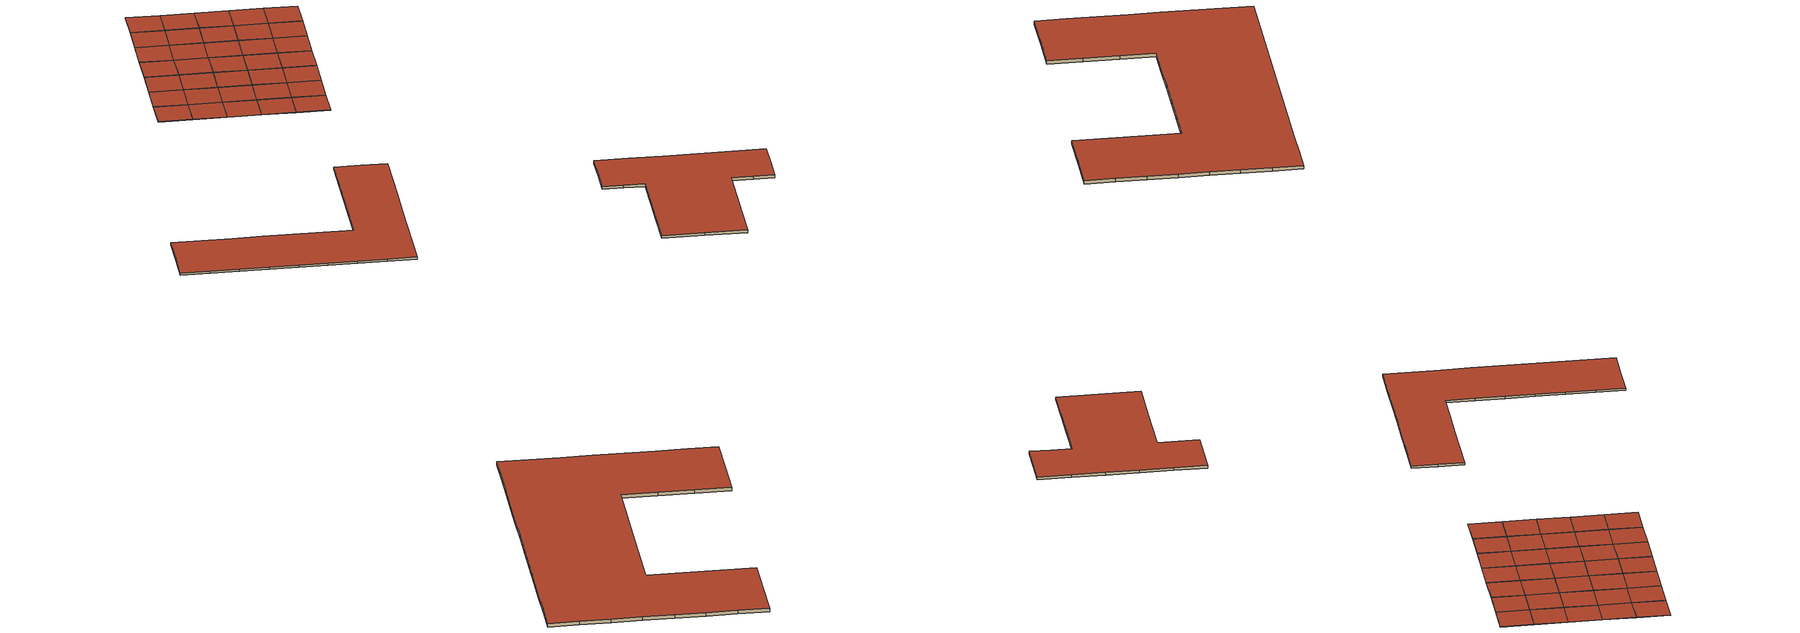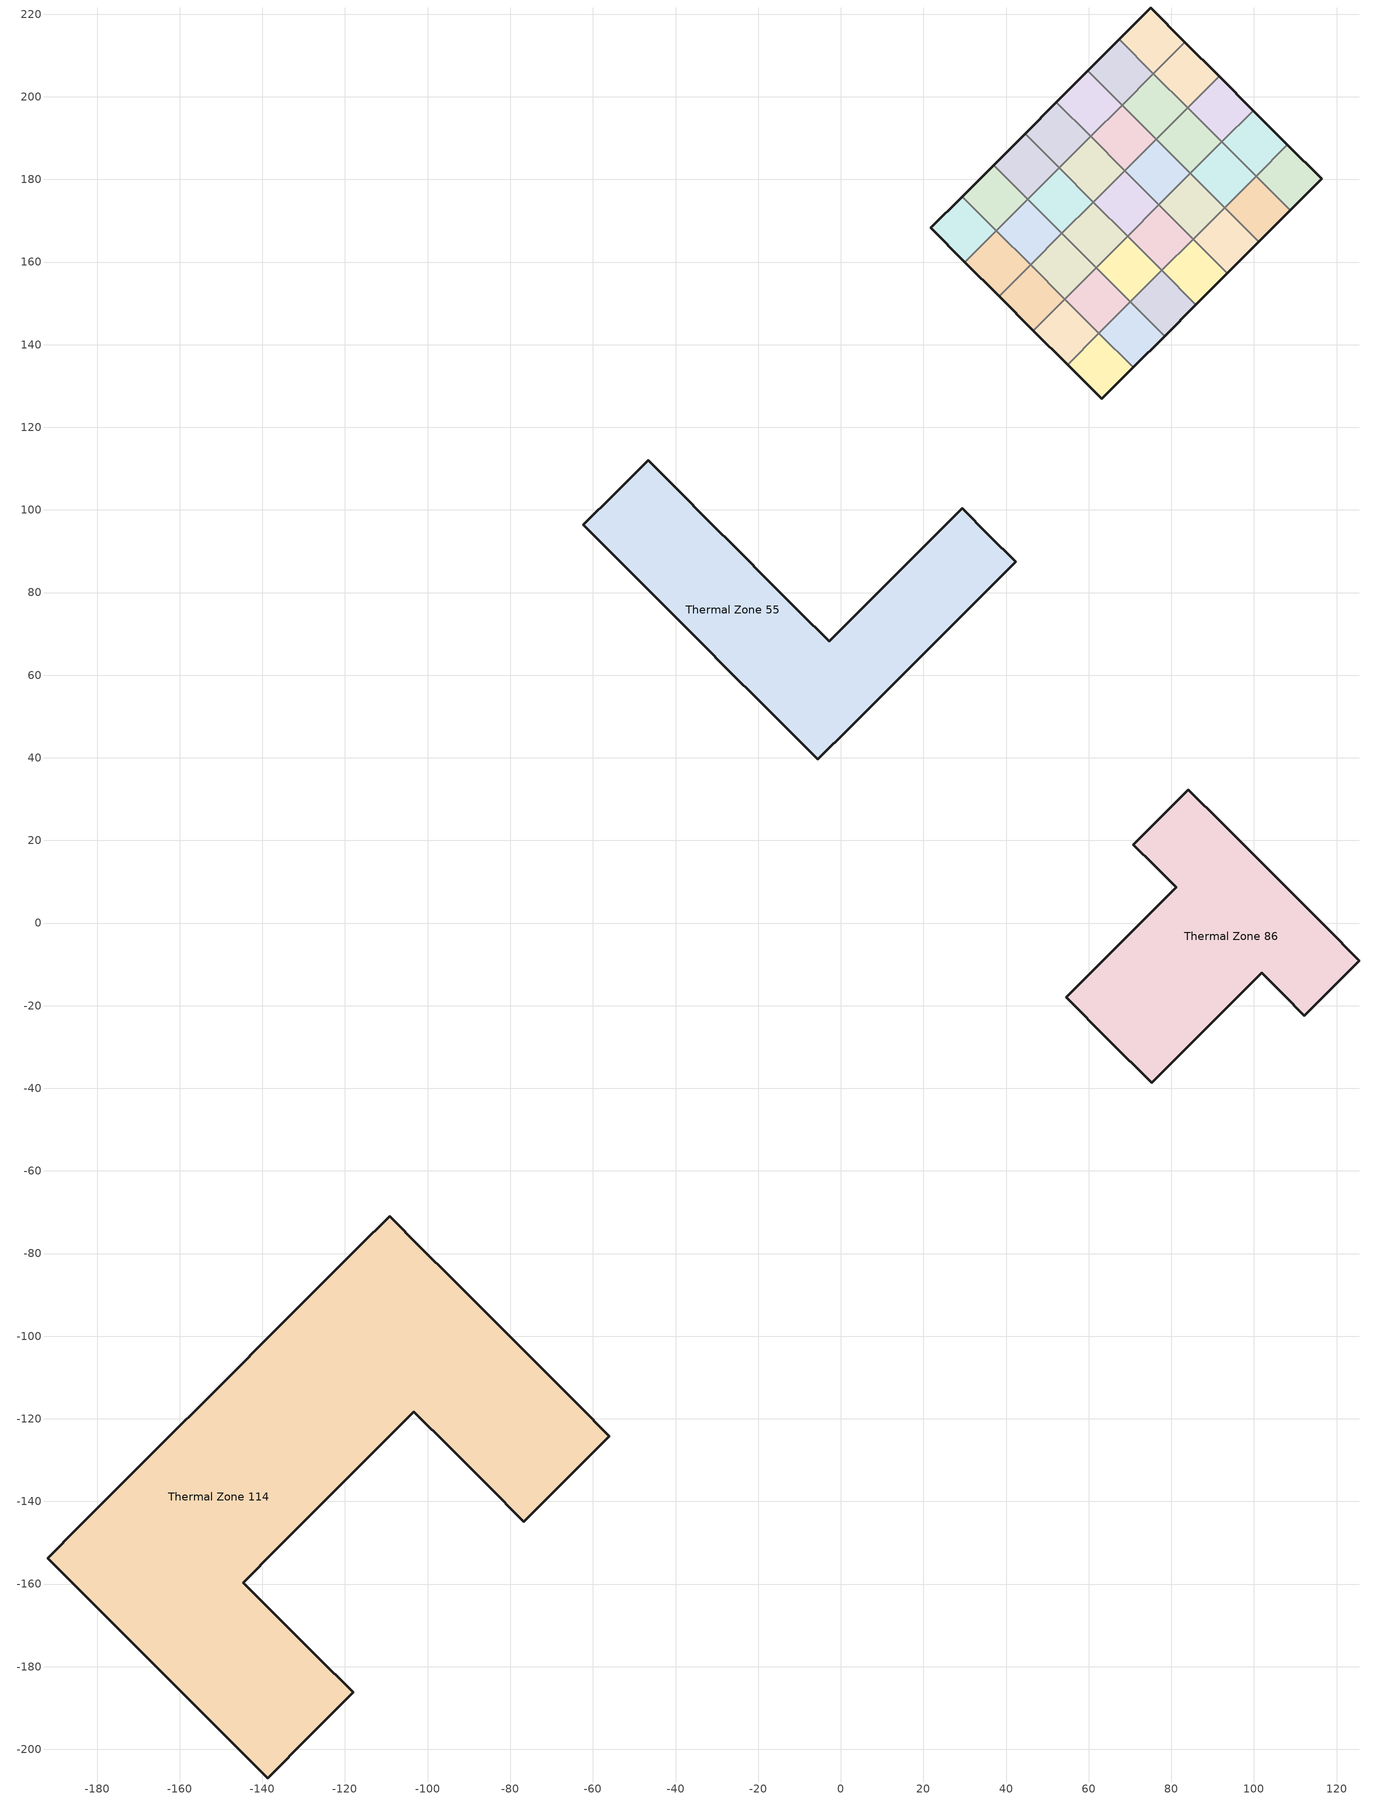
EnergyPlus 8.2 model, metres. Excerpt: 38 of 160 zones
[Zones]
Thermal Zone 10
 floor ground (ASHRAE 90.1-2004 ExtWall Mass ClimateZone 6): 99.84,196.66 108.12,188.38 100.52,180.78 92.24,189.05 z9.89
 wall outside (ASHRAE 90.1-2004 ExtWall Mass ClimateZone 6): 108.12,188.38 99.84,196.66 z9.89:9.99
 wall to Thermal Zone 24 (ASHRAE 90.1-2004 ExtWall Mass ClimateZone 6): 100.52,180.78 108.12,188.38 z9.89:9.99
 wall to Thermal Zone 19 (ASHRAE 90.1-2004 ExtWall Mass ClimateZone 6): 92.24,189.05 100.52,180.78 z9.89:9.99
 wall to Thermal Zone 17 (ASHRAE 90.1-2004 ExtWall Mass ClimateZone 6 Reversed): 99.84,196.66 92.24,189.05 z9.89:9.99
 roof outside (ASHRAE 90.1-2004 ExtWall Mass ClimateZone 6): 92.24,189.05 100.52,180.78 108.12,188.38 99.84,196.66 z9.99
Thermal Zone 11
 floor ground (ASHRAE 90.1-2004 ExtWall Mass ClimateZone 6): 84.63,181.45 92.91,173.17 85.3,165.57 77.03,173.84 z9.89
 wall to Thermal Zone 19 (ASHRAE 90.1-2004 ExtWall Mass ClimateZone 6 Reversed): 92.91,173.17 84.63,181.45 z9.89:9.99
 wall to Thermal Zone 23 (ASHRAE 90.1-2004 ExtWall Mass ClimateZone 6): 85.3,165.57 92.91,173.17 z9.89:9.99
 wall to Thermal Zone 16 (ASHRAE 90.1-2004 ExtWall Mass ClimateZone 6): 77.03,173.84 85.3,165.57 z9.89:9.99
 wall to Thermal Zone 25 (ASHRAE 90.1-2004 ExtWall Mass ClimateZone 6 Reversed): 84.63,181.45 77.03,173.84 z9.89:9.99
 roof outside (ASHRAE 90.1-2004 ExtWall Mass ClimateZone 6): 77.03,173.84 85.3,165.57 92.91,173.17 84.63,181.45 z9.99
Thermal Zone 114
 floor to Thermal Zone 113 (ASHRAE 90.1-2004 ExtWall Mass ClimateZone 6 Reversed): -55.99,-124.17 -66.33,-134.51 -76.68,-144.86 -85.55,-135.98 -94.43,-127.11 -103.3,-118.24 -111.58,-126.51 -119.85,-134.79 -128.13,-143.06 -136.41,-151.34 -144.68,-159.62 -135.81,-168.49 -126.93,-177.36 -118.06,-186.24 -128.41,-196.59 -138.76,-206.93 -146.36,-199.33 -153.96,-191.73 -161.57,-184.12 -169.17,-176.52 -176.78,-168.91 -184.38,-161.31 -191.99,-153.7 -184.46,-146.18 -176.94,-138.66 -169.41,-131.13 -161.89,-123.61 -154.37,-116.08 -146.84,-108.56 -139.32,-101.03 -131.79,-93.51 -124.27,-85.99 -116.74,-78.46 -109.22,-70.94 -101.62,-78.54 -94.01,-86.15 -86.41,-93.75 -78.8,-101.35 -71.2,-108.96 -63.59,-116.56 z10.76
 wall outside (ASHRAE 90.1-2004 ExtWall Mass ClimateZone 6): -66.33,-134.51 -55.99,-124.17 -63.59,-116.56 -71.2,-108.96 -78.8,-101.35 -86.41,-93.75 -94.01,-86.15 -101.62,-78.54 -109.22,-70.94 -116.74,-78.46 -124.27,-85.99 -131.79,-93.51 -139.32,-101.03 -146.84,-108.56 -154.37,-116.08 -161.89,-123.61 -169.41,-131.13 -176.94,-138.66 -184.46,-146.18 -191.99,-153.7 -184.38,-161.31 -176.78,-168.91 -169.17,-176.52 -161.57,-184.12 -153.96,-191.73 -146.36,-199.33 -138.76,-206.93 -128.41,-196.59 -118.06,-186.24 -126.93,-177.36 -135.81,-168.49 -144.68,-159.62 -136.41,-151.34 -128.13,-143.06 -119.85,-134.79 -111.58,-126.51 -103.3,-118.24 -94.43,-127.11 -85.55,-135.98 -76.68,-144.86 -66.33,-134.51 z10.76:12.08
 roof outside (ASHRAE 90.1-2004 ExtWall Mass ClimateZone 6): -63.59,-116.56 -71.2,-108.96 -78.8,-101.35 -86.41,-93.75 -94.01,-86.15 -101.62,-78.54 -109.22,-70.94 -116.74,-78.46 -124.27,-85.99 -131.79,-93.51 -139.32,-101.03 -146.84,-108.56 -154.37,-116.08 -161.89,-123.61 -169.41,-131.13 -176.94,-138.66 -184.46,-146.18 -191.99,-153.7 -184.38,-161.31 -176.78,-168.91 -169.17,-176.52 -161.57,-184.12 -153.96,-191.73 -146.36,-199.33 -138.76,-206.93 -128.41,-196.59 -118.06,-186.24 -126.93,-177.36 -135.81,-168.49 -144.68,-159.62 -136.41,-151.34 -128.13,-143.06 -119.85,-134.79 -111.58,-126.51 -103.3,-118.24 -94.43,-127.11 -85.55,-135.98 -76.68,-144.86 -66.33,-134.51 -55.99,-124.17 z12.08
Thermal Zone 12
 floor ground (ASHRAE 90.1-2004 ExtWall Mass ClimateZone 6): 67.41,213.88 75.69,205.61 68.08,198 59.81,206.28 z9.89
 wall outside (ASHRAE 90.1-2004 ExtWall Mass ClimateZone 6): 67.41,213.88 59.81,206.28 z9.89:9.99
 wall to Thermal Zone 13 (ASHRAE 90.1-2004 ExtWall Mass ClimateZone 6 Reversed): 75.69,205.61 67.41,213.88 z9.89:9.99
 wall to Thermal Zone 44 (ASHRAE 90.1-2004 ExtWall Mass ClimateZone 6): 68.08,198 75.69,205.61 z9.89:9.99
 wall to Thermal Zone 37 (ASHRAE 90.1-2004 ExtWall Mass ClimateZone 6): 59.81,206.28 68.08,198 z9.89:9.99
 roof outside (ASHRAE 90.1-2004 ExtWall Mass ClimateZone 6): 59.81,206.28 68.08,198 75.69,205.61 67.41,213.88 z9.99
Thermal Zone 13
 floor ground (ASHRAE 90.1-2004 ExtWall Mass ClimateZone 6): 75.02,221.49 83.29,213.21 75.69,205.61 67.41,213.88 z9.89
 wall outside (ASHRAE 90.1-2004 ExtWall Mass ClimateZone 6): 83.29,213.21 75.02,221.49 67.41,213.88 z9.89:9.99
 wall to Thermal Zone 43 (ASHRAE 90.1-2004 ExtWall Mass ClimateZone 6): 75.69,205.61 83.29,213.21 z9.89:9.99
 roof outside (ASHRAE 90.1-2004 ExtWall Mass ClimateZone 6): 67.41,213.88 75.69,205.61 83.29,213.21 75.02,221.49 z9.99
Thermal Zone 14
 floor ground (ASHRAE 90.1-2004 ExtWall Mass ClimateZone 6): 36.99,183.46 45.27,175.18 37.66,167.58 29.38,175.85 z9.89
 wall outside (ASHRAE 90.1-2004 ExtWall Mass ClimateZone 6): 36.99,183.46 29.38,175.85 z9.89:9.99
 wall to Thermal Zone 22 (ASHRAE 90.1-2004 ExtWall Mass ClimateZone 6 Reversed): 45.27,175.18 36.99,183.46 z9.89:9.99
 wall to Thermal Zone 35 (ASHRAE 90.1-2004 ExtWall Mass ClimateZone 6): 37.66,167.58 45.27,175.18 z9.89:9.99
 wall to Thermal Zone 29 (ASHRAE 90.1-2004 ExtWall Mass ClimateZone 6): 29.38,175.85 37.66,167.58 z9.89:9.99
 roof outside (ASHRAE 90.1-2004 ExtWall Mass ClimateZone 6): 29.38,175.85 37.66,167.58 45.27,175.18 36.99,183.46 z9.99
Thermal Zone 15
 floor ground (ASHRAE 90.1-2004 ExtWall Mass ClimateZone 6): 70.09,150.36 78.37,142.08 70.76,134.47 62.49,142.75 z9.89
 wall outside (ASHRAE 90.1-2004 ExtWall Mass ClimateZone 6): 70.76,134.47 78.37,142.08 z9.89:9.99
 wall to Thermal Zone 42 (ASHRAE 90.1-2004 ExtWall Mass ClimateZone 6 Reversed): 78.37,142.08 70.09,150.36 z9.89:9.99
 wall to Thermal Zone 38 (ASHRAE 90.1-2004 ExtWall Mass ClimateZone 6): 62.49,142.75 70.76,134.47 z9.89:9.99
 wall to Thermal Zone 26 (ASHRAE 90.1-2004 ExtWall Mass ClimateZone 6 Reversed): 70.09,150.36 62.49,142.75 z9.89:9.99
 roof outside (ASHRAE 90.1-2004 ExtWall Mass ClimateZone 6): 62.49,142.75 70.76,134.47 78.37,142.08 70.09,150.36 z9.99
Thermal Zone 16
 floor ground (ASHRAE 90.1-2004 ExtWall Mass ClimateZone 6): 77.03,173.84 85.3,165.57 77.7,157.96 69.42,166.24 z9.89
 wall to Thermal Zone 28 (ASHRAE 90.1-2004 ExtWall Mass ClimateZone 6): 77.7,157.96 85.3,165.57 z9.89:9.99
 wall to Thermal Zone 18 (ASHRAE 90.1-2004 ExtWall Mass ClimateZone 6): 69.42,166.24 77.7,157.96 z9.89:9.99
 wall to Thermal Zone 27 (ASHRAE 90.1-2004 ExtWall Mass ClimateZone 6 Reversed): 77.03,173.84 69.42,166.24 z9.89:9.99
 roof outside (ASHRAE 90.1-2004 ExtWall Mass ClimateZone 6): 69.42,166.24 77.7,157.96 85.3,165.57 77.03,173.84 z9.99
Thermal Zone 17
 floor ground (ASHRAE 90.1-2004 ExtWall Mass ClimateZone 6): 91.57,204.94 99.84,196.66 92.24,189.05 83.96,197.33 z9.89
 wall outside (ASHRAE 90.1-2004 ExtWall Mass ClimateZone 6): 99.84,196.66 91.57,204.94 z9.89:9.99
 wall to Thermal Zone 34 (ASHRAE 90.1-2004 ExtWall Mass ClimateZone 6): 83.96,197.33 92.24,189.05 z9.89:9.99
 wall to Thermal Zone 43 (ASHRAE 90.1-2004 ExtWall Mass ClimateZone 6 Reversed): 91.57,204.94 83.96,197.33 z9.89:9.99
 roof outside (ASHRAE 90.1-2004 ExtWall Mass ClimateZone 6): 83.96,197.33 92.24,189.05 99.84,196.66 91.57,204.94 z9.99
Thermal Zone 18
 floor ground (ASHRAE 90.1-2004 ExtWall Mass ClimateZone 6): 69.42,166.24 77.7,157.96 70.09,150.36 61.82,158.63 z9.89
 wall to Thermal Zone 42 (ASHRAE 90.1-2004 ExtWall Mass ClimateZone 6): 70.09,150.36 77.7,157.96 z9.89:9.99
 wall to Thermal Zone 26 (ASHRAE 90.1-2004 ExtWall Mass ClimateZone 6): 61.82,158.63 70.09,150.36 z9.89:9.99
 wall to Thermal Zone 30 (ASHRAE 90.1-2004 ExtWall Mass ClimateZone 6 Reversed): 69.42,166.24 61.82,158.63 z9.89:9.99
 roof outside (ASHRAE 90.1-2004 ExtWall Mass ClimateZone 6): 61.82,158.63 70.09,150.36 77.7,157.96 69.42,166.24 z9.99
Thermal Zone 19
 floor ground (ASHRAE 90.1-2004 ExtWall Mass ClimateZone 6): 92.24,189.05 100.52,180.78 92.91,173.17 84.63,181.45 z9.89
 wall to Thermal Zone 31 (ASHRAE 90.1-2004 ExtWall Mass ClimateZone 6): 92.91,173.17 100.52,180.78 z9.89:9.99
 wall to Thermal Zone 34 (ASHRAE 90.1-2004 ExtWall Mass ClimateZone 6 Reversed): 92.24,189.05 84.63,181.45 z9.89:9.99
 roof outside (ASHRAE 90.1-2004 ExtWall Mass ClimateZone 6): 84.63,181.45 92.91,173.17 100.52,180.78 92.24,189.05 z9.99
Thermal Zone 20
 floor ground (ASHRAE 90.1-2004 ExtWall Mass ClimateZone 6): 60.48,190.39 68.75,182.12 61.15,174.51 52.87,182.79 z9.89
 wall to Thermal Zone 36 (ASHRAE 90.1-2004 ExtWall Mass ClimateZone 6 Reversed): 68.75,182.12 60.48,190.39 z9.89:9.99
 wall to Thermal Zone 27 (ASHRAE 90.1-2004 ExtWall Mass ClimateZone 6): 61.15,174.51 68.75,182.12 z9.89:9.99
 wall to Thermal Zone 39 (ASHRAE 90.1-2004 ExtWall Mass ClimateZone 6): 52.87,182.79 61.15,174.51 z9.89:9.99
 wall to Thermal Zone 32 (ASHRAE 90.1-2004 ExtWall Mass ClimateZone 6 Reversed): 60.48,190.39 52.87,182.79 z9.89:9.99
 roof outside (ASHRAE 90.1-2004 ExtWall Mass ClimateZone 6): 52.87,182.79 61.15,174.51 68.75,182.12 60.48,190.39 z9.99
Thermal Zone 21
 floor ground (ASHRAE 90.1-2004 ExtWall Mass ClimateZone 6): 45.94,159.3 54.21,151.03 46.61,143.42 38.33,151.7 z9.89
 wall outside (ASHRAE 90.1-2004 ExtWall Mass ClimateZone 6): 38.33,151.7 46.61,143.42 z9.89:9.99
 wall to Thermal Zone 40 (ASHRAE 90.1-2004 ExtWall Mass ClimateZone 6 Reversed): 54.21,151.03 45.94,159.3 z9.89:9.99
 wall to Thermal Zone 33 (ASHRAE 90.1-2004 ExtWall Mass ClimateZone 6): 46.61,143.42 54.21,151.03 z9.89:9.99
 wall to Thermal Zone 41 (ASHRAE 90.1-2004 ExtWall Mass ClimateZone 6 Reversed): 45.94,159.3 38.33,151.7 z9.89:9.99
 roof outside (ASHRAE 90.1-2004 ExtWall Mass ClimateZone 6): 38.33,151.7 46.61,143.42 54.21,151.03 45.94,159.3 z9.99
Thermal Zone 22
 floor ground (ASHRAE 90.1-2004 ExtWall Mass ClimateZone 6): 44.6,191.07 52.87,182.79 45.27,175.18 36.99,183.46 z9.89
 wall outside (ASHRAE 90.1-2004 ExtWall Mass ClimateZone 6): 44.6,191.07 36.99,183.46 z9.89:9.99
 wall to Thermal Zone 32 (ASHRAE 90.1-2004 ExtWall Mass ClimateZone 6 Reversed): 52.87,182.79 44.6,191.07 z9.89:9.99
 wall to Thermal Zone 39 (ASHRAE 90.1-2004 ExtWall Mass ClimateZone 6): 45.27,175.18 52.87,182.79 z9.89:9.99
 roof outside (ASHRAE 90.1-2004 ExtWall Mass ClimateZone 6): 36.99,183.46 45.27,175.18 52.87,182.79 44.6,191.07 z9.99
Thermal Zone 23
 floor ground (ASHRAE 90.1-2004 ExtWall Mass ClimateZone 6): 92.91,173.17 101.19,164.9 93.58,157.29 85.3,165.57 z9.89
 wall outside (ASHRAE 90.1-2004 ExtWall Mass ClimateZone 6): 93.58,157.29 101.19,164.9 z9.89:9.99
 wall to Thermal Zone 31 (ASHRAE 90.1-2004 ExtWall Mass ClimateZone 6 Reversed): 101.19,164.9 92.91,173.17 z9.89:9.99
 wall to Thermal Zone 28 (ASHRAE 90.1-2004 ExtWall Mass ClimateZone 6): 85.3,165.57 93.58,157.29 z9.89:9.99
 roof outside (ASHRAE 90.1-2004 ExtWall Mass ClimateZone 6): 85.3,165.57 93.58,157.29 101.19,164.9 92.91,173.17 z9.99
Thermal Zone 24
 floor ground (ASHRAE 90.1-2004 ExtWall Mass ClimateZone 6): 108.12,188.38 116.4,180.11 108.79,172.5 100.52,180.78 z9.89
 wall outside (ASHRAE 90.1-2004 ExtWall Mass ClimateZone 6): 108.79,172.5 116.4,180.11 108.12,188.38 z9.89:9.99
 wall to Thermal Zone 31 (ASHRAE 90.1-2004 ExtWall Mass ClimateZone 6): 100.52,180.78 108.79,172.5 z9.89:9.99
 roof outside (ASHRAE 90.1-2004 ExtWall Mass ClimateZone 6): 100.52,180.78 108.79,172.5 116.4,180.11 108.12,188.38 z9.99
Thermal Zone 25
 floor ground (ASHRAE 90.1-2004 ExtWall Mass ClimateZone 6): 76.36,189.72 84.63,181.45 77.03,173.84 68.75,182.12 z9.89
 wall to Thermal Zone 34 (ASHRAE 90.1-2004 ExtWall Mass ClimateZone 6 Reversed): 84.63,181.45 76.36,189.72 z9.89:9.99
 wall to Thermal Zone 27 (ASHRAE 90.1-2004 ExtWall Mass ClimateZone 6): 68.75,182.12 77.03,173.84 z9.89:9.99
 wall to Thermal Zone 36 (ASHRAE 90.1-2004 ExtWall Mass ClimateZone 6 Reversed): 76.36,189.72 68.75,182.12 z9.89:9.99
 roof outside (ASHRAE 90.1-2004 ExtWall Mass ClimateZone 6): 68.75,182.12 77.03,173.84 84.63,181.45 76.36,189.72 z9.99
Thermal Zone 26
 floor ground (ASHRAE 90.1-2004 ExtWall Mass ClimateZone 6): 61.82,158.63 70.09,150.36 62.49,142.75 54.21,151.03 z9.89
 wall to Thermal Zone 33 (ASHRAE 90.1-2004 ExtWall Mass ClimateZone 6): 54.21,151.03 62.49,142.75 z9.89:9.99
 wall to Thermal Zone 40 (ASHRAE 90.1-2004 ExtWall Mass ClimateZone 6 Reversed): 61.82,158.63 54.21,151.03 z9.89:9.99
 roof outside (ASHRAE 90.1-2004 ExtWall Mass ClimateZone 6): 54.21,151.03 62.49,142.75 70.09,150.36 61.82,158.63 z9.99
Thermal Zone 27
 floor ground (ASHRAE 90.1-2004 ExtWall Mass ClimateZone 6): 68.75,182.12 77.03,173.84 69.42,166.24 61.15,174.51 z9.89
 wall to Thermal Zone 30 (ASHRAE 90.1-2004 ExtWall Mass ClimateZone 6): 61.15,174.51 69.42,166.24 z9.89:9.99
 roof outside (ASHRAE 90.1-2004 ExtWall Mass ClimateZone 6): 61.15,174.51 69.42,166.24 77.03,173.84 68.75,182.12 z9.99
Thermal Zone 28
 floor ground (ASHRAE 90.1-2004 ExtWall Mass ClimateZone 6): 85.3,165.57 93.58,157.29 85.98,149.69 77.7,157.96 z9.89
 wall outside (ASHRAE 90.1-2004 ExtWall Mass ClimateZone 6): 85.98,149.69 93.58,157.29 z9.89:9.99
 wall to Thermal Zone 42 (ASHRAE 90.1-2004 ExtWall Mass ClimateZone 6): 77.7,157.96 85.98,149.69 z9.89:9.99
 roof outside (ASHRAE 90.1-2004 ExtWall Mass ClimateZone 6): 77.7,157.96 85.98,149.69 93.58,157.29 85.3,165.57 z9.99
Thermal Zone 29
 floor ground (ASHRAE 90.1-2004 ExtWall Mass ClimateZone 6): 29.38,175.85 37.66,167.58 30.05,159.97 21.78,168.25 z9.89
 wall outside (ASHRAE 90.1-2004 ExtWall Mass ClimateZone 6): 29.38,175.85 21.78,168.25 30.05,159.97 z9.89:9.99
 wall to Thermal Zone 41 (ASHRAE 90.1-2004 ExtWall Mass ClimateZone 6): 30.05,159.97 37.66,167.58 z9.89:9.99
 roof outside (ASHRAE 90.1-2004 ExtWall Mass ClimateZone 6): 21.78,168.25 30.05,159.97 37.66,167.58 29.38,175.85 z9.99
Thermal Zone 30
 floor ground (ASHRAE 90.1-2004 ExtWall Mass ClimateZone 6): 61.15,174.51 69.42,166.24 61.82,158.63 53.54,166.91 z9.89
 wall to Thermal Zone 40 (ASHRAE 90.1-2004 ExtWall Mass ClimateZone 6): 53.54,166.91 61.82,158.63 z9.89:9.99
 wall to Thermal Zone 39 (ASHRAE 90.1-2004 ExtWall Mass ClimateZone 6 Reversed): 61.15,174.51 53.54,166.91 z9.89:9.99
 roof outside (ASHRAE 90.1-2004 ExtWall Mass ClimateZone 6): 53.54,166.91 61.82,158.63 69.42,166.24 61.15,174.51 z9.99
Thermal Zone 31
 floor ground (ASHRAE 90.1-2004 ExtWall Mass ClimateZone 6): 100.52,180.78 108.79,172.5 101.19,164.9 92.91,173.17 z9.89
 wall outside (ASHRAE 90.1-2004 ExtWall Mass ClimateZone 6): 101.19,164.9 108.79,172.5 z9.89:9.99
 roof outside (ASHRAE 90.1-2004 ExtWall Mass ClimateZone 6): 92.91,173.17 101.19,164.9 108.79,172.5 100.52,180.78 z9.99
Thermal Zone 32
 floor ground (ASHRAE 90.1-2004 ExtWall Mass ClimateZone 6): 52.2,198.67 60.48,190.39 52.87,182.79 44.6,191.07 z9.89
 wall outside (ASHRAE 90.1-2004 ExtWall Mass ClimateZone 6): 52.2,198.67 44.6,191.07 z9.89:9.99
 wall to Thermal Zone 37 (ASHRAE 90.1-2004 ExtWall Mass ClimateZone 6 Reversed): 60.48,190.39 52.2,198.67 z9.89:9.99
 roof outside (ASHRAE 90.1-2004 ExtWall Mass ClimateZone 6): 44.6,191.07 52.87,182.79 60.48,190.39 52.2,198.67 z9.99
Thermal Zone 33
 floor ground (ASHRAE 90.1-2004 ExtWall Mass ClimateZone 6): 54.21,151.03 62.49,142.75 54.88,135.15 46.61,143.42 z9.89
 wall outside (ASHRAE 90.1-2004 ExtWall Mass ClimateZone 6): 46.61,143.42 54.88,135.15 z9.89:9.99
 wall to Thermal Zone 38 (ASHRAE 90.1-2004 ExtWall Mass ClimateZone 6): 54.88,135.15 62.49,142.75 z9.89:9.99
 roof outside (ASHRAE 90.1-2004 ExtWall Mass ClimateZone 6): 46.61,143.42 54.88,135.15 62.49,142.75 54.21,151.03 z9.99
Thermal Zone 34
 floor ground (ASHRAE 90.1-2004 ExtWall Mass ClimateZone 6): 83.96,197.33 92.24,189.05 84.63,181.45 76.36,189.72 z9.89
 wall to Thermal Zone 44 (ASHRAE 90.1-2004 ExtWall Mass ClimateZone 6 Reversed): 83.96,197.33 76.36,189.72 z9.89:9.99
 roof outside (ASHRAE 90.1-2004 ExtWall Mass ClimateZone 6): 76.36,189.72 84.63,181.45 92.24,189.05 83.96,197.33 z9.99
Thermal Zone 35
 floor ground (ASHRAE 90.1-2004 ExtWall Mass ClimateZone 6): 45.27,175.18 53.54,166.91 45.94,159.3 37.66,167.58 z9.89
 wall to Thermal Zone 39 (ASHRAE 90.1-2004 ExtWall Mass ClimateZone 6 Reversed): 53.54,166.91 45.27,175.18 z9.89:9.99
 wall to Thermal Zone 40 (ASHRAE 90.1-2004 ExtWall Mass ClimateZone 6): 45.94,159.3 53.54,166.91 z9.89:9.99
 wall to Thermal Zone 41 (ASHRAE 90.1-2004 ExtWall Mass ClimateZone 6): 37.66,167.58 45.94,159.3 z9.89:9.99
 roof outside (ASHRAE 90.1-2004 ExtWall Mass ClimateZone 6): 37.66,167.58 45.94,159.3 53.54,166.91 45.27,175.18 z9.99
Thermal Zone 36
 floor ground (ASHRAE 90.1-2004 ExtWall Mass ClimateZone 6): 68.08,198 76.36,189.72 68.75,182.12 60.48,190.39 z9.89
 wall to Thermal Zone 44 (ASHRAE 90.1-2004 ExtWall Mass ClimateZone 6 Reversed): 76.36,189.72 68.08,198 z9.89:9.99
 wall to Thermal Zone 37 (ASHRAE 90.1-2004 ExtWall Mass ClimateZone 6 Reversed): 68.08,198 60.48,190.39 z9.89:9.99
 roof outside (ASHRAE 90.1-2004 ExtWall Mass ClimateZone 6): 60.48,190.39 68.75,182.12 76.36,189.72 68.08,198 z9.99
Thermal Zone 37
 floor ground (ASHRAE 90.1-2004 ExtWall Mass ClimateZone 6): 59.81,206.28 68.08,198 60.48,190.39 52.2,198.67 z9.89
 wall outside (ASHRAE 90.1-2004 ExtWall Mass ClimateZone 6): 59.81,206.28 52.2,198.67 z9.89:9.99
 roof outside (ASHRAE 90.1-2004 ExtWall Mass ClimateZone 6): 52.2,198.67 60.48,190.39 68.08,198 59.81,206.28 z9.99
Thermal Zone 38
 floor ground (ASHRAE 90.1-2004 ExtWall Mass ClimateZone 6): 62.49,142.75 70.76,134.47 63.16,126.87 54.88,135.15 z9.89
 wall outside (ASHRAE 90.1-2004 ExtWall Mass ClimateZone 6): 54.88,135.15 63.16,126.87 70.76,134.47 z9.89:9.99
 roof outside (ASHRAE 90.1-2004 ExtWall Mass ClimateZone 6): 54.88,135.15 63.16,126.87 70.76,134.47 62.49,142.75 z9.99
Thermal Zone 39
 floor ground (ASHRAE 90.1-2004 ExtWall Mass ClimateZone 6): 52.87,182.79 61.15,174.51 53.54,166.91 45.27,175.18 z9.89
 roof outside (ASHRAE 90.1-2004 ExtWall Mass ClimateZone 6): 45.27,175.18 53.54,166.91 61.15,174.51 52.87,182.79 z9.99
Thermal Zone 40
 floor ground (ASHRAE 90.1-2004 ExtWall Mass ClimateZone 6): 53.54,166.91 61.82,158.63 54.21,151.03 45.94,159.3 z9.89
 roof outside (ASHRAE 90.1-2004 ExtWall Mass ClimateZone 6): 45.94,159.3 54.21,151.03 61.82,158.63 53.54,166.91 z9.99
Thermal Zone 41
 floor ground (ASHRAE 90.1-2004 ExtWall Mass ClimateZone 6): 37.66,167.58 45.94,159.3 38.33,151.7 30.05,159.97 z9.89
 wall outside (ASHRAE 90.1-2004 ExtWall Mass ClimateZone 6): 30.05,159.97 38.33,151.7 z9.89:9.99
 roof outside (ASHRAE 90.1-2004 ExtWall Mass ClimateZone 6): 30.05,159.97 38.33,151.7 45.94,159.3 37.66,167.58 z9.99
Thermal Zone 42
 floor ground (ASHRAE 90.1-2004 ExtWall Mass ClimateZone 6): 77.7,157.96 85.98,149.69 78.37,142.08 70.09,150.36 z9.89
 wall outside (ASHRAE 90.1-2004 ExtWall Mass ClimateZone 6): 78.37,142.08 85.98,149.69 z9.89:9.99
 roof outside (ASHRAE 90.1-2004 ExtWall Mass ClimateZone 6): 70.09,150.36 78.37,142.08 85.98,149.69 77.7,157.96 z9.99
Thermal Zone 43
 floor ground (ASHRAE 90.1-2004 ExtWall Mass ClimateZone 6): 83.29,213.21 91.57,204.94 83.96,197.33 75.69,205.61 z9.89
 wall outside (ASHRAE 90.1-2004 ExtWall Mass ClimateZone 6): 91.57,204.94 83.29,213.21 z9.89:9.99
 wall to Thermal Zone 44 (ASHRAE 90.1-2004 ExtWall Mass ClimateZone 6): 75.69,205.61 83.96,197.33 z9.89:9.99
 roof outside (ASHRAE 90.1-2004 ExtWall Mass ClimateZone 6): 75.69,205.61 83.96,197.33 91.57,204.94 83.29,213.21 z9.99
Thermal Zone 44
 floor ground (ASHRAE 90.1-2004 ExtWall Mass ClimateZone 6): 75.69,205.61 83.96,197.33 76.36,189.72 68.08,198 z9.89
 roof outside (ASHRAE 90.1-2004 ExtWall Mass ClimateZone 6): 68.08,198 76.36,189.72 83.96,197.33 75.69,205.61 z9.99
Thermal Zone 55
 floor ground (ASHRAE 90.1-2004 ExtWall Mass ClimateZone 6): -62.3,96.36 -54.47,104.19 -46.65,112.01 -39.34,104.71 -32.04,97.4 -24.73,90.09 -17.42,82.79 -10.12,75.48 -2.81,68.17 5.24,76.23 13.3,84.28 21.35,92.33 29.4,100.39 35.87,93.92 42.33,87.46 34.36,79.48 26.38,71.5 18.4,63.53 10.43,55.55 2.45,47.57 -5.53,39.6 -12.62,46.69 -19.72,53.79 -26.82,60.88 -33.91,67.98 -41.01,75.08 -48.1,82.17 -55.2,89.27 z10.09
 wall outside (ASHRAE 90.1-2004 ExtWall Mass ClimateZone 6): -54.47,104.19 -62.3,96.36 -55.2,89.27 -48.1,82.17 -41.01,75.08 -33.91,67.98 -26.82,60.88 -19.72,53.79 -12.62,46.69 -5.53,39.6 2.45,47.57 10.43,55.55 18.4,63.53 26.38,71.5 34.36,79.48 42.33,87.46 35.87,93.92 29.4,100.39 21.35,92.33 13.3,84.28 5.24,76.23 -2.81,68.17 -10.12,75.48 -17.42,82.79 -24.73,90.09 -32.04,97.4 -39.34,104.71 -46.65,112.01 -54.47,104.19 z10.09:10.92
 roof outside (ASHRAE 90.1-2004 ExtWall Mass ClimateZone 6): -55.2,89.27 -48.1,82.17 -41.01,75.08 -33.91,67.98 -26.82,60.88 -19.72,53.79 -12.62,46.69 -5.53,39.6 2.45,47.57 10.43,55.55 18.4,63.53 26.38,71.5 34.36,79.48 42.33,87.46 35.87,93.92 29.4,100.39 21.35,92.33 13.3,84.28 5.24,76.23 -2.81,68.17 -10.12,75.48 -17.42,82.79 -24.73,90.09 -32.04,97.4 -39.34,104.71 -46.65,112.01 -54.47,104.19 -62.3,96.36 z10.92
Thermal Zone 86
 floor to Thermal Zone 92 (ASHRAE 90.1-2004 ExtWall Mass ClimateZone 6 Reversed): 84.16,32.3 92.44,24.02 100.71,15.75 108.99,7.47 117.26,-0.8 125.54,-9.08 118.89,-15.73 112.23,-22.39 107.06,-17.21 101.89,-12.04 93.01,-20.92 84.14,-29.79 75.27,-38.66 64.92,-28.32 54.58,-17.97 63.45,-9.1 72.32,-0.23 81.2,8.65 76.02,13.82 70.85,18.99 77.51,25.65 z10.6
 wall outside (ASHRAE 90.1-2004 ExtWall Mass ClimateZone 6): 92.44,24.02 84.16,32.3 77.51,25.65 70.85,18.99 76.02,13.82 81.2,8.65 72.32,-0.23 63.45,-9.1 54.58,-17.97 64.92,-28.32 75.27,-38.66 84.14,-29.79 93.01,-20.92 101.89,-12.04 107.06,-17.21 112.23,-22.39 118.89,-15.73 125.54,-9.08 117.26,-0.8 108.99,7.47 100.71,15.75 92.44,24.02 z10.6:11.6
 roof outside (ASHRAE 90.1-2004 ExtWall Mass ClimateZone 6): 77.51,25.65 70.85,18.99 76.02,13.82 81.2,8.65 72.32,-0.23 63.45,-9.1 54.58,-17.97 64.92,-28.32 75.27,-38.66 84.14,-29.79 93.01,-20.92 101.89,-12.04 107.06,-17.21 112.23,-22.39 118.89,-15.73 125.54,-9.08 117.26,-0.8 108.99,7.47 100.71,15.75 92.44,24.02 84.16,32.3 z11.6
[Building]
Building 1: North Axis {deg}=0; Solar Distribution=FullExteriorWithReflections
[Material] Thermal Absorptance=0.9
Name | Roughness | Thickness {m} | Conductivity {W/m-K} | Density {kg/m3} | Specific Heat {J/kg-K} | Solar Absorptance | Visible Absorptance
1/2IN Gypsum | Smooth | 0.0127 | 0.16 | 784.9 | 830 | 0.4 | 0.4
1IN Stucco | Smooth | 0.0253 | 0.6918 | 1858 | 837 | 0.92 | 0.92
8IN CONCRETE HW RefBldg | Rough | 0.2032 | 1.311 | 2240 | 836.8 | 0.7 | 0.7
Mass NonRes Wall Insulation-1.69 | MediumRough | 0.0623673 | 0.049 | 265 | 836.8 | 0.7 | 0.7
[Construction]
ASHRAE 90.1-2004 ExtWall Mass ClimateZone 6: 1IN Stucco, 8IN CONCRETE HW RefBldg, Mass NonRes Wall Insulation-1.69, 1/2IN Gypsum
ASHRAE 90.1-2004 ExtWall Mass ClimateZone 6 Reversed: 1/2IN Gypsum, Mass NonRes Wall Insulation-1.69, 8IN CONCRETE HW RefBldg, 1IN Stucco
[Zone]
Thermal Zone 10; Thermal Zone 11; Thermal Zone 114; Thermal Zone 12; Thermal Zone 13; Thermal Zone 14; Thermal Zone 15; Thermal Zone 16; Thermal Zone 17; Thermal Zone 18; Thermal Zone 19; Thermal Zone 20; Thermal Zone 21; Thermal Zone 22; Thermal Zone 23; Thermal Zone 24; Thermal Zone 25; Thermal Zone 26; Thermal Zone 27; Thermal Zone 28; Thermal Zone 29; Thermal Zone 30; Thermal Zone 31; Thermal Zone 32; Thermal Zone 33; Thermal Zone 34; Thermal Zone 35; Thermal Zone 36; Thermal Zone 37; Thermal Zone 38; Thermal Zone 39; Thermal Zone 40; Thermal Zone 41; Thermal Zone 42; Thermal Zone 43; Thermal Zone 44; Thermal Zone 55; Thermal Zone 86
